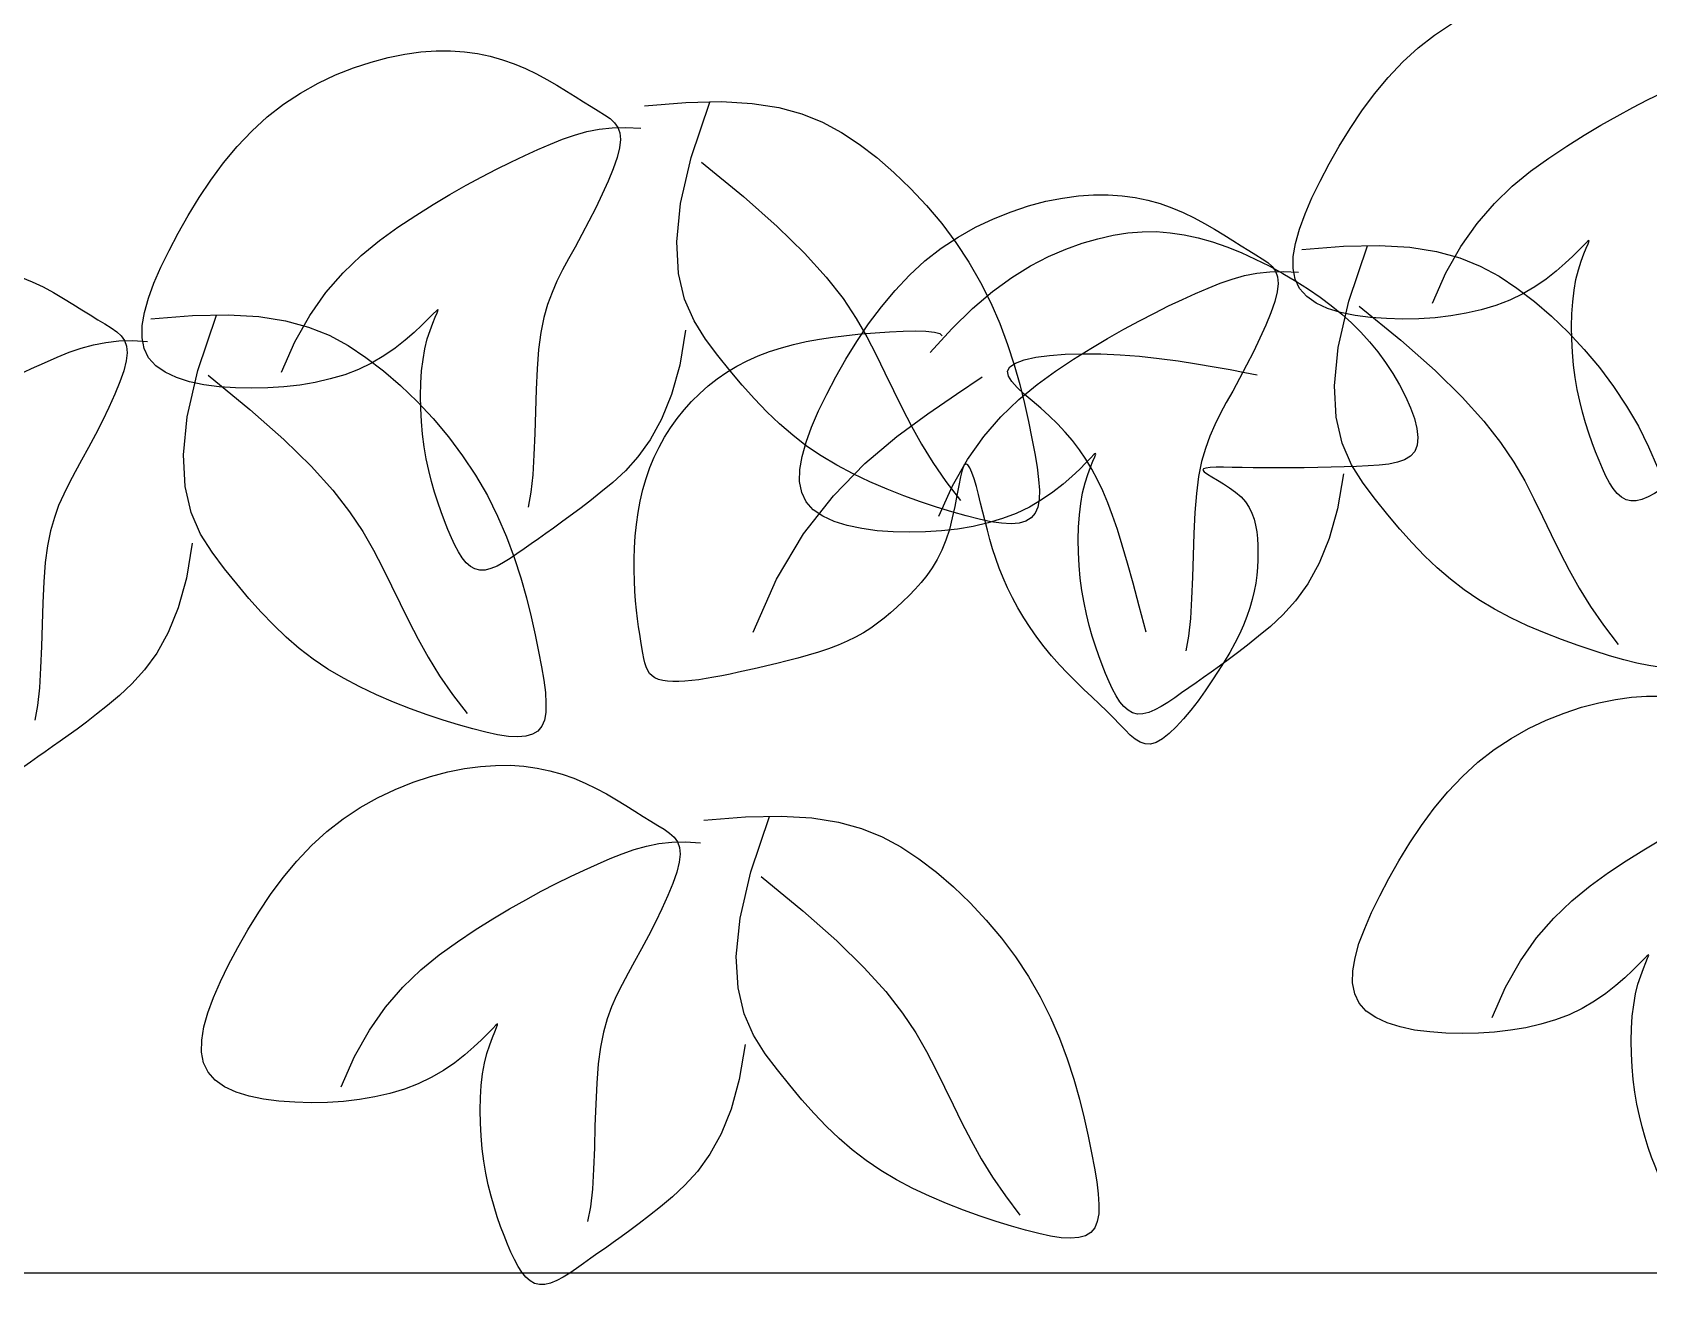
# Model space of a CAD drawing. Extents: x 941299 to 942979, y 2579300 to 2579597.
# Drawn here: x 941941.206 to 941943.516, y 2579503.862 to 2579505.651 of the extents above; entities that cross this region are included whole.
import ezdxf

# ---------------------------------------------------------------- set-up
doc = ezdxf.new("R2010")
doc.units = 0
for name, color, linetype in [('LH', 94, 'CONTINUOUS'), ('尺寸标注', 2, 'CONTINUOUS'), ('绿化', 3, 'CONTINUOUS')]:
    doc.layers.add(name, color=color, linetype=linetype)

# ---------------------------------------------------------------- blocks, each defined once
blk = doc.blocks.new('15')
at = {"layer": 'LH', "color": 38}
for p, q in [((-0.293, 1.075), (-0.2766, 1.0794)), ((-0.2766, 1.0794), (-0.2608, 1.0825)), ((-0.2608, 1.0825), (-0.2456, 1.0846)), ((-0.2456, 1.0846), (-0.2311, 1.0856)), ((-0.2311, 1.0856), (-0.2173, 1.0856)), ((-0.2173, 1.0856), (-0.2041, 1.0848)), ((-0.2041, 1.0848), (-0.1915, 1.083)), ((-0.1915, 1.083), (-0.1794, 1.0805)), ((-0.1794, 1.0805), (-0.1678, 1.0772)), ((-0.3435, 1.0548), (-0.3267, 1.0628)), ((-0.3267, 1.0628), (-0.3098, 1.0695)), ((-0.3098, 1.0695), (-0.293, 1.075)), ((-0.1678, 1.0772), (-0.1566, 1.0732)), ((-0.1566, 1.0732), (-0.1458, 1.0687)), ((-0.1458, 1.0687), (-0.1354, 1.0637)), ((-0.1354, 1.0637), (-0.1255, 1.0583)), ((-0.3601, 1.0454), (-0.3435, 1.0548)), ((-0.1255, 1.0583), (-0.116, 1.0529)), ((-0.116, 1.0529), (-0.107, 1.0474)), ((-0.107, 1.0474), (-0.0986, 1.0421)), ((-0.3918, 1.0227), (-0.3763, 1.0348)), ((-0.3763, 1.0348), (-0.3601, 1.0454)), ((-0.0986, 1.0421), (-0.0906, 1.0371)), ((-0.0906, 1.0371), (-0.0833, 1.0325)), ((-0.0833, 1.0325), (-0.0766, 1.0285)), ((-0.0327, 1.0334), (0.0068, 1.0366)), ((0.0068, 1.0366), (0.0408, 1.0373)), ((0.012, 0.9842), (0.0297, 1.0369)), ((0.0408, 1.0373), (0.0701, 1.0356)), ((0.0701, 1.0356), (0.0954, 1.0316)), ((0.0954, 1.0316), (0.1174, 1.0256)), ((-0.4065, 1.0092), (-0.3918, 1.0227)), ((-0.0766, 1.0285), (-0.0705, 1.0248)), ((-0.0705, 1.0248), (-0.0653, 1.0211)), ((-0.0653, 1.0211), (-0.0611, 1.0172)), ((-0.0611, 1.0172), (-0.058, 1.0128)), ((0.1174, 1.0256), (0.137, 1.0177)), ((0.137, 1.0177), (0.155, 1.008)), ((-0.4204, 0.9945), (-0.4065, 1.0092)), ((-0.1222, 0.9968), (-0.1106, 1.0015)), ((-0.1106, 1.0015), (-0.0991, 1.0054)), ((-0.0991, 1.0054), (-0.0876, 1.0087)), ((-0.0876, 1.0087), (-0.0757, 1.011)), ((-0.0757, 1.011), (-0.0634, 1.0124)), ((-0.0634, 1.0124), (-0.0502, 1.0127)), ((-0.058, 1.0128), (-0.0561, 1.0075)), ((-0.0555, 1.0011), (-0.0563, 0.9933)), ((-0.0561, 1.0075), (-0.0555, 1.0011)), ((-0.0502, 1.0127), (-0.0361, 1.0119)), ((0.155, 1.008), (0.172, 0.9967)), ((-0.4334, 0.9789), (-0.4204, 0.9945)), ((-0.1597, 0.9798), (-0.1466, 0.986)), ((-0.1466, 0.986), (-0.1342, 0.9916)), ((-0.1342, 0.9916), (-0.1222, 0.9968)), ((-0.0563, 0.9933), (-0.0587, 0.984)), ((0.172, 0.9967), (0.1886, 0.984)), ((-0.4455, 0.9626), (-0.4334, 0.9789)), ((-0.1876, 0.9657), (-0.1734, 0.973)), ((-0.1734, 0.973), (-0.1597, 0.9798)), ((-0.0624, 0.9733), (-0.0672, 0.9615)), ((-0.0587, 0.984), (-0.0624, 0.9733)), ((0.0018, 0.9402), (0.012, 0.9842)), ((0.0218, 0.9797), (0.0616, 0.9471)), ((0.1886, 0.984), (0.205, 0.9699)), ((0.205, 0.9699), (0.2208, 0.9547)), ((-0.4568, 0.9459), (-0.4455, 0.9626)), ((-0.2179, 0.9489), (-0.2024, 0.9577)), ((-0.2024, 0.9577), (-0.1876, 0.9657)), ((-0.0672, 0.9615), (-0.0728, 0.9491)), ((0.2208, 0.9547), (0.2361, 0.9384)), ((-0.4672, 0.929), (-0.4568, 0.9459)), ((-0.2504, 0.929), (-0.2339, 0.9394)), ((-0.2339, 0.9394), (-0.2179, 0.9489)), ((-0.0728, 0.9491), (-0.079, 0.9362)), ((-0.0018, 0.9038), (0.0018, 0.9402)), ((0.0616, 0.9471), (0.0939, 0.9184)), ((-0.4767, 0.9122), (-0.4672, 0.929)), ((-0.2676, 0.9177), (-0.2504, 0.929)), ((-0.079, 0.9362), (-0.0856, 0.9234)), ((0.2361, 0.9384), (0.2505, 0.9211)), ((-0.4853, 0.8957), (-0.4767, 0.9122)), ((-0.285, 0.9051), (-0.2676, 0.9177)), ((-0.0922, 0.9108), (-0.0987, 0.8988)), ((-0.0856, 0.9234), (-0.0922, 0.9108)), ((0.0939, 0.9184), (0.1199, 0.893)), ((0.2505, 0.9211), (0.264, 0.9031)), ((0.3993, 0.9068), (0.4137, 0.9101)), ((0.4137, 0.9101), (0.4277, 0.9123)), ((0.4277, 0.9123), (0.4414, 0.9134)), ((0.4414, 0.9134), (0.4548, 0.9135)), ((0.4548, 0.9135), (0.4681, 0.9125)), ((0.4681, 0.9125), (0.4814, 0.9105)), ((0.4814, 0.9105), (0.4947, 0.9076)), ((-0.4931, 0.8798), (-0.4853, 0.8957)), ((-0.3024, 0.8908), (-0.285, 0.9051)), ((-0.0987, 0.8988), (-0.1049, 0.8877)), ((-0.0002, 0.8738), (-0.0018, 0.9038)), ((0.1199, 0.893), (0.1404, 0.8702)), ((0.264, 0.9031), (0.2764, 0.8844)), ((0.3522, 0.8897), (0.3686, 0.8968)), ((0.3686, 0.8968), (0.3843, 0.9024)), ((0.3843, 0.9024), (0.3993, 0.9068)), ((0.4947, 0.9076), (0.5083, 0.9037)), ((0.5083, 0.9037), (0.522, 0.899)), ((0.522, 0.899), (0.5356, 0.8935)), ((0.5356, 0.8935), (0.5491, 0.8874)), ((-0.7465, 0.8765), (-0.7306, 0.8796)), ((-0.7306, 0.8796), (-0.7155, 0.8817)), ((-0.7155, 0.8817), (-0.701, 0.8827)), ((-0.701, 0.8827), (-0.6872, 0.8827)), ((-0.6872, 0.8827), (-0.674, 0.8818)), ((-0.674, 0.8818), (-0.6614, 0.8801)), ((-0.6614, 0.8801), (-0.6493, 0.8776)), ((-0.6493, 0.8776), (-0.6376, 0.8743)), ((-0.4997, 0.8645), (-0.4931, 0.8798)), ((-0.3194, 0.8743), (-0.3024, 0.8908)), ((-0.1049, 0.8877), (-0.1106, 0.877)), ((0.2764, 0.8844), (0.2876, 0.8652)), ((0.3174, 0.8699), (0.3352, 0.8809)), ((0.3352, 0.8809), (0.3522, 0.8897)), ((0.5491, 0.8874), (0.5624, 0.8808)), ((0.5624, 0.8808), (0.5754, 0.8738)), ((-0.7965, 0.8599), (-0.7796, 0.8666)), ((-0.7796, 0.8666), (-0.7629, 0.8721)), ((-0.7629, 0.8721), (-0.7465, 0.8765)), ((-0.6376, 0.8743), (-0.6264, 0.8703)), ((-0.6264, 0.8703), (-0.6156, 0.8658)), ((-0.6156, 0.8658), (-0.6053, 0.8608)), ((-0.505, 0.8501), (-0.4997, 0.8645)), ((-0.3359, 0.8554), (-0.3194, 0.8743)), ((-0.1159, 0.8665), (-0.1206, 0.8557)), ((-0.1106, 0.877), (-0.1159, 0.8665)), ((0.0056, 0.8491), (-0.0002, 0.8738)), ((0.1404, 0.8702), (0.1565, 0.8497)), ((0.2876, 0.8652), (0.2974, 0.8456)), ((0.299, 0.8564), (0.3174, 0.8699)), ((0.5754, 0.8738), (0.5878, 0.8664)), ((0.5878, 0.8664), (0.5997, 0.8588)), ((-0.83, 0.8425), (-0.8134, 0.8519)), ((-0.8134, 0.8519), (-0.7965, 0.8599)), ((-0.6053, 0.8608), (-0.5953, 0.8554)), ((-0.5953, 0.8554), (-0.5859, 0.85)), ((-0.5859, 0.85), (-0.5769, 0.8445)), ((-0.5089, 0.8365), (-0.505, 0.8501)), ((-0.3514, 0.8336), (-0.3359, 0.8554)), ((-0.1206, 0.8557), (-0.1248, 0.8442)), ((0.0146, 0.8285), (0.0056, 0.8491)), ((0.1565, 0.8497), (0.1691, 0.8309)), ((0.2799, 0.8403), (0.299, 0.8564)), ((0.5997, 0.8588), (0.6109, 0.851)), ((0.6109, 0.851), (0.6215, 0.8431)), ((-0.8617, 0.8198), (-0.8461, 0.8319)), ((-0.8461, 0.8319), (-0.83, 0.8425)), ((-0.5769, 0.8445), (-0.5684, 0.8392)), ((-0.5684, 0.8392), (-0.5605, 0.8342)), ((-0.5605, 0.8342), (-0.5531, 0.8296)), ((-0.511, 0.824), (-0.5089, 0.8365)), ((-0.5026, 0.8305), (-0.463, 0.8337)), ((-0.463, 0.8337), (-0.429, 0.8344)), ((-0.4579, 0.7813), (-0.4402, 0.834)), ((-0.429, 0.8344), (-0.3998, 0.8327)), ((-0.3998, 0.8327), (-0.3745, 0.8287)), ((-0.3657, 0.8085), (-0.3514, 0.8336)), ((-0.2339, 0.8351), (-0.2385, 0.8304)), ((-0.2342, 0.8264), (-0.2319, 0.832)), ((-0.2308, 0.8382), (-0.2339, 0.8351)), ((-0.2319, 0.832), (-0.2301, 0.8361)), ((-0.2293, 0.8393), (-0.2308, 0.8382)), ((-0.2301, 0.8361), (-0.2292, 0.8386)), ((-0.2292, 0.8386), (-0.2293, 0.8393)), ((-0.1283, 0.8316), (-0.1312, 0.8174)), ((-0.1248, 0.8442), (-0.1283, 0.8316)), ((0.2601, 0.821), (0.2799, 0.8403)), ((0.2974, 0.8456), (0.3059, 0.8259)), ((0.6215, 0.8431), (0.6315, 0.835)), ((0.6315, 0.835), (0.6408, 0.8266)), ((-0.8763, 0.8063), (-0.8617, 0.8198)), ((-0.5531, 0.8296), (-0.5464, 0.8256)), ((-0.5464, 0.8256), (-0.5404, 0.8219)), ((-0.5404, 0.8219), (-0.5352, 0.8182)), ((-0.5352, 0.8182), (-0.531, 0.8143)), ((-0.5111, 0.8125), (-0.511, 0.824)), ((-0.3745, 0.8287), (-0.3524, 0.8227)), ((-0.3524, 0.8227), (-0.3328, 0.8148)), ((-0.2518, 0.8175), (-0.2604, 0.8101)), ((-0.2445, 0.8244), (-0.2518, 0.8175)), ((-0.2385, 0.8304), (-0.2445, 0.8244)), ((-0.2394, 0.8113), (-0.2368, 0.8194)), ((-0.2368, 0.8194), (-0.2342, 0.8264)), ((-0.1312, 0.8174), (-0.1334, 0.8013)), ((0.0066, 0.8198), (0.001, 0.7865)), ((0.0255, 0.8111), (0.0146, 0.8285)), ((0.1599, 0.8146), (0.1734, 0.8161)), ((0.1691, 0.8309), (0.1793, 0.8132)), ((0.1734, 0.8161), (0.1872, 0.8173)), ((0.1872, 0.8173), (0.2007, 0.8182)), ((0.2007, 0.8182), (0.2137, 0.8188)), ((0.2137, 0.8188), (0.2254, 0.819)), ((0.2254, 0.819), (0.2355, 0.8187)), ((0.2355, 0.8187), (0.2435, 0.8179)), ((0.2396, 0.7983), (0.2601, 0.821)), ((0.2435, 0.8179), (0.2488, 0.8164)), ((0.2488, 0.8164), (0.251, 0.8142)), ((0.3059, 0.8259), (0.3132, 0.8062)), ((0.6408, 0.8266), (0.6497, 0.8178)), ((0.6497, 0.8178), (0.658, 0.8087)), ((-0.8902, 0.7916), (-0.8763, 0.8063)), ((-0.5804, 0.7986), (-0.569, 0.8025)), ((-0.569, 0.8025), (-0.5574, 0.8058)), ((-0.5574, 0.8058), (-0.5456, 0.8081)), ((-0.5456, 0.8081), (-0.5332, 0.8095)), ((-0.5332, 0.8095), (-0.5201, 0.8098)), ((-0.531, 0.8143), (-0.5278, 0.8099)), ((-0.5278, 0.8099), (-0.5259, 0.8046)), ((-0.5259, 0.8046), (-0.5253, 0.7982)), ((-0.5201, 0.8098), (-0.506, 0.809)), ((-0.5092, 0.8023), (-0.5111, 0.8125)), ((-0.5049, 0.7934), (-0.5092, 0.8023)), ((-0.3784, 0.7796), (-0.3657, 0.8085)), ((-0.3328, 0.8148), (-0.3149, 0.8051)), ((-0.3149, 0.8051), (-0.2979, 0.7938)), ((-0.2701, 0.8025), (-0.2808, 0.7951)), ((-0.2604, 0.8101), (-0.2701, 0.8025)), ((-0.2435, 0.7918), (-0.2417, 0.802)), ((-0.2417, 0.802), (-0.2394, 0.8113)), ((-0.1334, 0.8013), (-0.1349, 0.783)), ((0.0372, 0.7955), (0.0255, 0.8111)), ((0.0866, 0.7994), (0.0978, 0.803)), ((0.0978, 0.803), (0.1095, 0.8061)), ((0.1095, 0.8061), (0.1215, 0.8088)), ((0.1215, 0.8088), (0.134, 0.811)), ((0.134, 0.811), (0.1468, 0.813)), ((0.1468, 0.813), (0.1599, 0.8146)), ((0.1793, 0.8132), (0.1881, 0.7961)), ((0.3132, 0.8062), (0.3195, 0.7868)), ((0.658, 0.8087), (0.6658, 0.7991)), ((-0.9032, 0.776), (-0.8902, 0.7916)), ((-0.6165, 0.7831), (-0.604, 0.7887)), ((-0.604, 0.7887), (-0.592, 0.7939)), ((-0.592, 0.7939), (-0.5804, 0.7986)), ((-0.5262, 0.7904), (-0.5285, 0.7811)), ((-0.5253, 0.7982), (-0.5262, 0.7904)), ((-0.4981, 0.7858), (-0.5049, 0.7934)), ((-0.4892, 0.7796), (-0.4981, 0.7858)), ((-0.2924, 0.7883), (-0.3048, 0.7823)), ((-0.2979, 0.7938), (-0.2812, 0.7811)), ((-0.2808, 0.7951), (-0.2924, 0.7883)), ((-0.2448, 0.7809), (-0.2435, 0.7918)), ((0.001, 0.7865), (-0.0068, 0.7583)), ((0.0489, 0.781), (0.0372, 0.7955)), ((0.0458, 0.7796), (0.0554, 0.7853)), ((0.0554, 0.7853), (0.0653, 0.7906)), ((0.0653, 0.7906), (0.0757, 0.7953)), ((0.0757, 0.7953), (0.0866, 0.7994)), ((0.1881, 0.7961), (0.1964, 0.7792)), ((0.3154, 0.7848), (0.3207, 0.7884)), ((0.3195, 0.7868), (0.3248, 0.7679)), ((0.3207, 0.7884), (0.3291, 0.7915)), ((0.3291, 0.7915), (0.34, 0.7939)), ((0.34, 0.7939), (0.3532, 0.7957)), ((0.3532, 0.7957), (0.3682, 0.7968)), ((0.3682, 0.7968), (0.3846, 0.7973)), ((0.3846, 0.7973), (0.4022, 0.7972)), ((0.4022, 0.7972), (0.4204, 0.7963)), ((0.4204, 0.7963), (0.439, 0.7949)), ((0.439, 0.7949), (0.4575, 0.7928)), ((0.4575, 0.7928), (0.4757, 0.7904)), ((0.4757, 0.7904), (0.4933, 0.7877)), ((0.4933, 0.7877), (0.51, 0.7849)), ((0.6658, 0.7991), (0.6732, 0.789)), ((0.6732, 0.789), (0.6802, 0.7784)), ((-0.9153, 0.7597), (-0.9032, 0.776)), ((-0.6575, 0.7628), (-0.6432, 0.7701)), ((-0.6432, 0.7701), (-0.6296, 0.7769)), ((-0.6296, 0.7769), (-0.6165, 0.7831)), ((-0.5322, 0.7704), (-0.537, 0.7586)), ((-0.5285, 0.7811), (-0.5322, 0.7704)), ((-0.4783, 0.7745), (-0.4892, 0.7796)), ((-0.4658, 0.7706), (-0.4783, 0.7745)), ((-0.468, 0.7373), (-0.4579, 0.7813)), ((-0.4521, 0.7678), (-0.4658, 0.7706)), ((-0.4481, 0.7768), (-0.4083, 0.7442)), ((-0.3461, 0.7699), (-0.3608, 0.7674)), ((-0.3318, 0.7732), (-0.3461, 0.7699)), ((-0.318, 0.7773), (-0.3318, 0.7732)), ((-0.3048, 0.7823), (-0.318, 0.7773)), ((-0.2812, 0.7811), (-0.2649, 0.767)), ((-0.2455, 0.7693), (-0.2448, 0.7809)), ((-0.1349, 0.783), (-0.1358, 0.7631)), ((0.0281, 0.7666), (0.0367, 0.7733)), ((0.0367, 0.7733), (0.0458, 0.7796)), ((0.0605, 0.7672), (0.0489, 0.781)), ((0.1964, 0.7792), (0.2045, 0.7623)), ((0.2647, 0.7588), (0.289, 0.7752)), ((0.3133, 0.7806), (0.3154, 0.7848)), ((0.3141, 0.7759), (0.3133, 0.7806)), ((0.3173, 0.7707), (0.3141, 0.7759)), ((0.3224, 0.765), (0.3173, 0.7707)), ((0.51, 0.7849), (0.5253, 0.7821)), ((0.5253, 0.7821), (0.5391, 0.7795)), ((0.5391, 0.7795), (0.551, 0.7772)), ((0.6802, 0.7784), (0.6866, 0.7675)), ((-0.9266, 0.743), (-0.9153, 0.7597)), ((-0.6877, 0.746), (-0.6723, 0.7548)), ((-0.6723, 0.7548), (-0.6575, 0.7628)), ((-0.537, 0.7586), (-0.5426, 0.7462)), ((-0.4375, 0.7658), (-0.4521, 0.7678)), ((-0.4222, 0.7648), (-0.4375, 0.7658)), ((-0.4067, 0.7644), (-0.4222, 0.7648)), ((-0.3913, 0.7647), (-0.4067, 0.7644)), ((-0.3759, 0.7657), (-0.3913, 0.7647)), ((-0.3608, 0.7674), (-0.3759, 0.7657)), ((-0.2649, 0.767), (-0.249, 0.7518)), ((-0.2458, 0.7573), (-0.2455, 0.7693)), ((-0.2456, 0.7451), (-0.2458, 0.7573)), ((-0.1358, 0.7631), (-0.1365, 0.7423)), ((-0.0068, 0.7583), (-0.0164, 0.7348)), ((0.0123, 0.7518), (0.02, 0.7594)), ((0.02, 0.7594), (0.0281, 0.7666)), ((0.0721, 0.7542), (0.0605, 0.7672)), ((0.2045, 0.7623), (0.2129, 0.7454)), ((0.2372, 0.7401), (0.2647, 0.7588)), ((0.329, 0.7588), (0.3224, 0.765)), ((0.3248, 0.7679), (0.3294, 0.7498)), ((0.3367, 0.7523), (0.329, 0.7588)), ((0.6866, 0.7675), (0.6923, 0.7565)), ((0.6923, 0.7565), (0.697, 0.7458)), ((-0.937, 0.7261), (-0.9266, 0.743)), ((-0.7037, 0.7365), (-0.6877, 0.746)), ((-0.5426, 0.7462), (-0.5488, 0.7333)), ((-0.4083, 0.7442), (-0.3759, 0.7155)), ((-0.249, 0.7518), (-0.2338, 0.7355)), ((-0.245, 0.7328), (-0.2456, 0.7451)), ((-0.1365, 0.7423), (-0.1371, 0.7214)), ((-0.0016, 0.7355), (0.0051, 0.7438)), ((0.0051, 0.7438), (0.0123, 0.7518)), ((0.0839, 0.7419), (0.0721, 0.7542)), ((0.096, 0.7304), (0.0839, 0.7419)), ((0.2077, 0.7184), (0.2372, 0.7401)), ((0.2129, 0.7454), (0.2217, 0.7283)), ((0.3294, 0.7498), (0.3332, 0.7326)), ((0.3448, 0.7454), (0.3367, 0.7523)), ((0.3529, 0.7381), (0.3448, 0.7454)), ((0.697, 0.7458), (0.7007, 0.7355)), ((-0.9465, 0.7093), (-0.937, 0.7261)), ((-0.7374, 0.7148), (-0.7203, 0.7261)), ((-0.7203, 0.7261), (-0.7037, 0.7365)), ((-0.5488, 0.7333), (-0.5554, 0.7205)), ((-0.4717, 0.7009), (-0.468, 0.7373)), ((-0.2439, 0.7206), (-0.245, 0.7328)), ((-0.2338, 0.7355), (-0.2193, 0.7182)), ((-0.0164, 0.7348), (-0.0272, 0.7152)), ((-0.0135, 0.7178), (-0.0078, 0.7268)), ((-0.0078, 0.7268), (-0.0016, 0.7355)), ((0.1086, 0.7196), (0.096, 0.7304)), ((0.2217, 0.7283), (0.2314, 0.7111)), ((0.3332, 0.7326), (0.3364, 0.7167)), ((0.3607, 0.7306), (0.3529, 0.7381)), ((0.3681, 0.7227), (0.3607, 0.7306)), ((0.7007, 0.7355), (0.7031, 0.726)), ((0.7031, 0.726), (0.704, 0.7174)), ((-0.9552, 0.6928), (-0.9465, 0.7093)), ((-0.7548, 0.7022), (-0.7374, 0.7148)), ((-0.5554, 0.7205), (-0.5621, 0.7079)), ((-0.3759, 0.7155), (-0.35, 0.6901)), ((-0.2423, 0.7087), (-0.2439, 0.7206)), ((-0.2404, 0.6972), (-0.2423, 0.7087)), ((-0.2193, 0.7182), (-0.2058, 0.7002)), ((-0.1371, 0.7214), (-0.1378, 0.7011)), ((-0.0272, 0.7152), (-0.0388, 0.6991)), ((-0.0233, 0.6988), (-0.0186, 0.7084)), ((-0.0186, 0.7084), (-0.0135, 0.7178)), ((0.1218, 0.7094), (0.1086, 0.7196)), ((0.1358, 0.6999), (0.1218, 0.7094)), ((0.1774, 0.6926), (0.2077, 0.7184)), ((0.2314, 0.7111), (0.2421, 0.6936)), ((0.3364, 0.7167), (0.3392, 0.7022)), ((0.3751, 0.7145), (0.3681, 0.7227)), ((0.3816, 0.7058), (0.3751, 0.7145)), ((0.7034, 0.7101), (0.701, 0.7043)), ((0.704, 0.7174), (0.7034, 0.7101)), ((-0.9629, 0.6769), (-0.9552, 0.6928)), ((-0.7722, 0.6879), (-0.7548, 0.7022)), ((-0.5686, 0.6959), (-0.5748, 0.6848)), ((-0.5621, 0.7079), (-0.5686, 0.6959)), ((-0.47, 0.6709), (-0.4717, 0.7009)), ((-0.2381, 0.6862), (-0.2404, 0.6972)), ((-0.2058, 0.7002), (-0.1934, 0.6815)), ((-0.1378, 0.7011), (-0.139, 0.6821)), ((-0.0388, 0.6991), (-0.0508, 0.6858)), ((-0.0274, 0.6888), (-0.0233, 0.6988)), ((0.1506, 0.6911), (0.1358, 0.6999)), ((0.2421, 0.6936), (0.2543, 0.6757)), ((0.3392, 0.7022), (0.3413, 0.6892)), ((0.3878, 0.6968), (0.3816, 0.7058)), ((0.3936, 0.6872), (0.3878, 0.6968)), ((0.6845, 0.6939), (0.6763, 0.6922)), ((0.6914, 0.6963), (0.6845, 0.6939)), ((0.697, 0.6997), (0.6914, 0.6963)), ((0.701, 0.7043), (0.697, 0.6997)), ((-0.7893, 0.6714), (-0.7722, 0.6879)), ((-0.5748, 0.6848), (-0.5805, 0.6741)), ((-0.35, 0.6901), (-0.3295, 0.6673)), ((-0.2354, 0.6756), (-0.2381, 0.6862)), ((-0.1934, 0.6815), (-0.1822, 0.6623)), ((-0.139, 0.6821), (-0.1408, 0.6653)), ((-0.0508, 0.6858), (-0.0627, 0.6747)), ((-0.034, 0.6679), (-0.031, 0.6785)), ((-0.031, 0.6785), (-0.0274, 0.6888)), ((0.1473, 0.662), (0.1774, 0.6926)), ((0.1662, 0.6829), (0.1506, 0.6911)), ((0.1822, 0.6753), (0.1662, 0.6829)), ((0.2684, 0.6801), (0.2668, 0.6718)), ((0.2701, 0.6865), (0.2684, 0.6801)), ((0.2717, 0.6907), (0.2701, 0.6865)), ((0.2735, 0.6923), (0.2717, 0.6907)), ((0.2753, 0.6915), (0.2735, 0.6923)), ((0.2773, 0.6887), (0.2753, 0.6915)), ((0.2793, 0.6841), (0.2773, 0.6887)), ((0.2814, 0.6781), (0.2793, 0.6841)), ((0.2835, 0.671), (0.2814, 0.6781)), ((0.3413, 0.6892), (0.3428, 0.6775)), ((0.3428, 0.6775), (0.3435, 0.6674)), ((0.399, 0.6772), (0.3936, 0.6872)), ((0.4997, 0.6876), (0.4992, 0.6864)), ((0.4992, 0.6864), (0.5006, 0.6847)), ((0.5021, 0.6884), (0.4997, 0.6876)), ((0.5006, 0.6847), (0.5037, 0.6825)), ((0.5062, 0.6889), (0.5021, 0.6884)), ((0.5037, 0.6825), (0.5079, 0.6799)), ((0.5118, 0.6891), (0.5062, 0.6889)), ((0.5079, 0.6799), (0.5131, 0.6769)), ((0.5189, 0.6891), (0.5118, 0.6891)), ((0.5272, 0.6889), (0.5189, 0.6891)), ((0.5367, 0.6888), (0.5272, 0.6889)), ((0.5472, 0.6886), (0.5367, 0.6888)), ((0.5586, 0.6885), (0.5472, 0.6886)), ((0.5706, 0.6885), (0.5586, 0.6885)), ((0.5831, 0.6886), (0.5706, 0.6885)), ((0.5958, 0.6887), (0.5831, 0.6886)), ((0.6086, 0.689), (0.5958, 0.6887)), ((0.6213, 0.6892), (0.6086, 0.689)), ((0.6337, 0.6896), (0.6213, 0.6892)), ((0.6455, 0.69), (0.6337, 0.6896)), ((0.6567, 0.6904), (0.6455, 0.69)), ((0.667, 0.6911), (0.6567, 0.6904)), ((0.6763, 0.6922), (0.667, 0.6911)), ((-0.9696, 0.6616), (-0.9629, 0.6769)), ((-0.8057, 0.6525), (-0.7893, 0.6714)), ((-0.5857, 0.6636), (-0.5905, 0.6528)), ((-0.5805, 0.6741), (-0.5857, 0.6636)), ((-0.4642, 0.6462), (-0.47, 0.6709)), ((-0.3295, 0.6673), (-0.3134, 0.6468)), ((-0.2326, 0.6655), (-0.2354, 0.6756)), ((-0.2295, 0.6558), (-0.2326, 0.6655)), ((-0.1822, 0.6623), (-0.1725, 0.6427)), ((-0.1408, 0.6653), (-0.1435, 0.6513)), ((-0.0741, 0.6653), (-0.0846, 0.6569)), ((-0.0627, 0.6747), (-0.0741, 0.6653)), ((-0.0366, 0.657), (-0.034, 0.6679)), ((0.1188, 0.6257), (0.1473, 0.662)), ((0.1984, 0.6684), (0.1822, 0.6753)), ((0.2145, 0.6621), (0.1984, 0.6684)), ((0.2303, 0.6564), (0.2145, 0.6621)), ((0.2543, 0.6757), (0.2683, 0.6575)), ((0.265, 0.6623), (0.2629, 0.6518)), ((0.2668, 0.6718), (0.265, 0.6623)), ((0.2855, 0.6632), (0.2835, 0.671)), ((0.2876, 0.6549), (0.2855, 0.6632)), ((0.3435, 0.6674), (0.3432, 0.6586)), ((0.404, 0.6666), (0.399, 0.6772)), ((0.4088, 0.6554), (0.404, 0.6666)), ((0.5131, 0.6769), (0.5189, 0.6735)), ((0.5189, 0.6735), (0.5247, 0.6697)), ((0.5247, 0.6697), (0.5304, 0.6655)), ((0.5304, 0.6655), (0.5356, 0.661)), ((-0.9787, 0.6336), (-0.9749, 0.6472)), ((-0.9749, 0.6472), (-0.9696, 0.6616)), ((-0.8212, 0.6307), (-0.8057, 0.6525)), ((-0.5905, 0.6528), (-0.5946, 0.6413)), ((-0.3134, 0.6468), (-0.3007, 0.628)), ((-0.2263, 0.6467), (-0.2295, 0.6558)), ((-0.223, 0.638), (-0.2263, 0.6467)), ((-0.0943, 0.6495), (-0.1032, 0.6428)), ((-0.0846, 0.6569), (-0.0943, 0.6495)), ((-0.0386, 0.646), (-0.0366, 0.657)), ((0.2456, 0.6513), (0.2303, 0.6564)), ((0.2601, 0.6468), (0.2456, 0.6513)), ((0.2737, 0.6429), (0.2601, 0.6468)), ((0.2629, 0.6518), (0.2606, 0.6409)), ((0.2897, 0.6465), (0.2876, 0.6549)), ((0.3419, 0.6513), (0.3395, 0.6454)), ((0.3432, 0.6586), (0.3419, 0.6513)), ((0.4133, 0.6432), (0.4088, 0.6554)), ((0.5356, 0.661), (0.5398, 0.6562)), ((0.5398, 0.6562), (0.5433, 0.651)), ((0.5433, 0.651), (0.5459, 0.6456)), ((-0.9808, 0.6211), (-0.9787, 0.6336)), ((-0.7037, 0.6322), (-0.7083, 0.6275)), ((-0.7007, 0.6353), (-0.7037, 0.6322)), ((-0.7017, 0.6291), (-0.7, 0.6332)), ((-0.6992, 0.6364), (-0.7007, 0.6353)), ((-0.7, 0.6332), (-0.699, 0.6357)), ((-0.699, 0.6357), (-0.6992, 0.6364)), ((-0.5946, 0.6413), (-0.5982, 0.6287)), ((-0.4553, 0.6256), (-0.4642, 0.6462)), ((-0.2197, 0.6298), (-0.223, 0.638)), ((-0.1725, 0.6427), (-0.1639, 0.623)), ((-0.1192, 0.6313), (-0.1266, 0.6261)), ((-0.1115, 0.6368), (-0.1192, 0.6313)), ((-0.1032, 0.6428), (-0.1115, 0.6368)), ((-0.0413, 0.6237), (-0.0401, 0.6348)), ((-0.0401, 0.6348), (-0.0386, 0.646)), ((0.2606, 0.6409), (0.2578, 0.63)), ((0.2861, 0.6397), (0.2737, 0.6429)), ((0.2974, 0.6373), (0.2861, 0.6397)), ((0.2918, 0.6379), (0.2897, 0.6465)), ((0.294, 0.6292), (0.2918, 0.6379)), ((0.3076, 0.6358), (0.2974, 0.6373)), ((0.3166, 0.6353), (0.3076, 0.6358)), ((0.3243, 0.636), (0.3166, 0.6353)), ((0.3307, 0.6378), (0.3243, 0.636)), ((0.3358, 0.6409), (0.3307, 0.6378)), ((0.3395, 0.6454), (0.3358, 0.6409)), ((0.4178, 0.6299), (0.4133, 0.6432)), ((0.5459, 0.6456), (0.548, 0.6399)), ((0.548, 0.6399), (0.5495, 0.634)), ((0.5495, 0.634), (0.5505, 0.6278)), ((-0.981, 0.6096), (-0.9808, 0.6211)), ((-0.8355, 0.6056), (-0.8212, 0.6307)), ((-0.7143, 0.6215), (-0.7217, 0.6146)), ((-0.7083, 0.6275), (-0.7143, 0.6215)), ((-0.7092, 0.6084), (-0.7066, 0.6165)), ((-0.7066, 0.6165), (-0.704, 0.6235)), ((-0.704, 0.6235), (-0.7017, 0.6291)), ((-0.5982, 0.6287), (-0.6011, 0.6145)), ((-0.4632, 0.6169), (-0.4689, 0.5836)), ((-0.4444, 0.6082), (-0.4553, 0.6256)), ((-0.3007, 0.628), (-0.2905, 0.6103)), ((-0.2164, 0.6221), (-0.2197, 0.6298)), ((-0.2131, 0.6149), (-0.2164, 0.6221)), ((-0.1639, 0.623), (-0.1566, 0.6033)), ((-0.1405, 0.6163), (-0.1473, 0.6114)), ((-0.1336, 0.6211), (-0.1405, 0.6163)), ((-0.1266, 0.6261), (-0.1336, 0.6211)), ((-0.042, 0.6126), (-0.0413, 0.6237)), ((0.093, 0.5827), (0.1188, 0.6257)), ((0.2545, 0.6196), (0.2506, 0.6101)), ((0.2578, 0.63), (0.2545, 0.6196)), ((0.2963, 0.6204), (0.294, 0.6292)), ((0.2989, 0.6115), (0.2963, 0.6204)), ((0.4225, 0.6149), (0.4178, 0.6299)), ((0.5505, 0.6278), (0.5511, 0.6214)), ((0.5511, 0.6214), (0.5515, 0.6147)), ((-0.979, 0.5994), (-0.981, 0.6096)), ((-0.8483, 0.5767), (-0.8355, 0.6056)), ((-0.7302, 0.6072), (-0.7399, 0.5995)), ((-0.7217, 0.6146), (-0.7302, 0.6072)), ((-0.7115, 0.5991), (-0.7092, 0.6084)), ((-0.6011, 0.6145), (-0.6032, 0.5984)), ((-0.4326, 0.5926), (-0.4444, 0.6082)), ((-0.2905, 0.6103), (-0.2817, 0.5932)), ((-0.2097, 0.6086), (-0.2131, 0.6149)), ((-0.2061, 0.603), (-0.2097, 0.6086)), ((-0.2024, 0.5983), (-0.2061, 0.603)), ((-0.1605, 0.6023), (-0.1669, 0.5984)), ((-0.154, 0.6067), (-0.1605, 0.6023)), ((-0.1566, 0.6033), (-0.1503, 0.5839)), ((-0.1473, 0.6114), (-0.154, 0.6067)), ((-0.0424, 0.6017), (-0.042, 0.6126)), ((-0.0424, 0.5911), (-0.0424, 0.6017)), ((0.2463, 0.6014), (0.2415, 0.5934)), ((0.2506, 0.6101), (0.2463, 0.6014)), ((0.3019, 0.6024), (0.2989, 0.6115)), ((0.3051, 0.5932), (0.3019, 0.6024)), ((0.4274, 0.598), (0.4225, 0.6149)), ((0.5516, 0.6009), (0.5512, 0.5937)), ((0.5515, 0.6147), (0.5516, 0.6079)), ((0.5516, 0.6079), (0.5516, 0.6009)), ((-0.9747, 0.5905), (-0.979, 0.5994)), ((-0.968, 0.5829), (-0.9747, 0.5905)), ((-0.7622, 0.5854), (-0.7747, 0.5794)), ((-0.7506, 0.5922), (-0.7622, 0.5854)), ((-0.7399, 0.5995), (-0.7506, 0.5922)), ((-0.7146, 0.578), (-0.7133, 0.5889)), ((-0.7133, 0.5889), (-0.7115, 0.5991)), ((-0.6032, 0.5984), (-0.6047, 0.5801)), ((-0.4209, 0.5781), (-0.4326, 0.5926)), ((-0.2817, 0.5932), (-0.2734, 0.5763)), ((-0.1984, 0.5948), (-0.2024, 0.5983)), ((-0.194, 0.5923), (-0.1984, 0.5948)), ((-0.1894, 0.5912), (-0.194, 0.5923)), ((-0.1843, 0.5913), (-0.1894, 0.5912)), ((-0.1788, 0.5927), (-0.1843, 0.5913)), ((-0.173, 0.5951), (-0.1788, 0.5927)), ((-0.1669, 0.5984), (-0.173, 0.5951)), ((-0.0422, 0.5809), (-0.0424, 0.5911)), ((0.2363, 0.5861), (0.2308, 0.5794)), ((0.2415, 0.5934), (0.2363, 0.5861)), ((0.3089, 0.5839), (0.3051, 0.5932)), ((0.4327, 0.5788), (0.4274, 0.598)), ((0.5506, 0.5863), (0.5496, 0.5788)), ((0.5512, 0.5937), (0.5506, 0.5863)), ((-0.959, 0.5767), (-0.968, 0.5829)), ((-0.9481, 0.5716), (-0.959, 0.5767)), ((-0.9357, 0.5677), (-0.9481, 0.5716)), ((-0.8016, 0.5703), (-0.8159, 0.567)), ((-0.7878, 0.5744), (-0.8016, 0.5703)), ((-0.7747, 0.5794), (-0.7878, 0.5744)), ((-0.7154, 0.5664), (-0.7146, 0.578)), ((-0.6047, 0.5801), (-0.6056, 0.5602)), ((-0.4689, 0.5836), (-0.4767, 0.5554)), ((-0.4093, 0.5643), (-0.4209, 0.5781)), ((-0.2734, 0.5763), (-0.2653, 0.5594)), ((-0.1503, 0.5839), (-0.145, 0.565)), ((-0.0417, 0.5712), (-0.0422, 0.5809)), ((-0.041, 0.5619), (-0.0417, 0.5712)), ((0.0709, 0.5323), (0.093, 0.5827)), ((0.2252, 0.5731), (0.2194, 0.5672)), ((0.2308, 0.5794), (0.2252, 0.5731)), ((0.3131, 0.5745), (0.3089, 0.5839)), ((0.3178, 0.565), (0.3131, 0.5745)), ((0.4386, 0.557), (0.4327, 0.5788)), ((0.5482, 0.5711), (0.5463, 0.5632)), ((0.5496, 0.5788), (0.5482, 0.5711)), ((-0.9219, 0.5649), (-0.9357, 0.5677)), ((-0.9073, 0.5629), (-0.9219, 0.5649)), ((-0.8921, 0.5618), (-0.9073, 0.5629)), ((-0.8766, 0.5615), (-0.8921, 0.5618)), ((-0.8611, 0.5618), (-0.8766, 0.5615)), ((-0.8458, 0.5628), (-0.8611, 0.5618)), ((-0.8307, 0.5645), (-0.8458, 0.5628)), ((-0.8159, 0.567), (-0.8307, 0.5645)), ((-0.7157, 0.5544), (-0.7154, 0.5664)), ((-0.7155, 0.5422), (-0.7157, 0.5544)), ((-0.6056, 0.5602), (-0.6063, 0.5394)), ((-0.4767, 0.5554), (-0.4862, 0.5319)), ((-0.3977, 0.5513), (-0.4093, 0.5643)), ((-0.2653, 0.5594), (-0.257, 0.5425)), ((-0.145, 0.565), (-0.1405, 0.5469)), ((-0.0402, 0.5532), (-0.041, 0.5619)), ((0.2077, 0.556), (0.2018, 0.5507)), ((0.2135, 0.5615), (0.2077, 0.556)), ((0.2194, 0.5672), (0.2135, 0.5615)), ((0.323, 0.5554), (0.3178, 0.565)), ((0.3287, 0.5459), (0.323, 0.5554)), ((0.4452, 0.5322), (0.4386, 0.557)), ((0.544, 0.5552), (0.5411, 0.5471)), ((0.5463, 0.5632), (0.544, 0.5552)), ((-0.7148, 0.5299), (-0.7155, 0.5422)), ((-0.6063, 0.5394), (-0.6069, 0.5185)), ((-0.386, 0.539), (-0.3977, 0.5513)), ((-0.3739, 0.5275), (-0.386, 0.539)), ((-0.257, 0.5425), (-0.2481, 0.5254)), ((-0.1405, 0.5469), (-0.1367, 0.5297)), ((-0.0392, 0.5449), (-0.0402, 0.5532)), ((-0.0382, 0.5372), (-0.0392, 0.5449)), ((0.1895, 0.5407), (0.1829, 0.536)), ((0.1957, 0.5456), (0.1895, 0.5407)), ((0.2018, 0.5507), (0.1957, 0.5456)), ((0.3347, 0.5365), (0.3287, 0.5459)), ((0.5411, 0.5471), (0.5378, 0.5388)), ((-0.7137, 0.5177), (-0.7148, 0.5299)), ((-0.4862, 0.5319), (-0.497, 0.5123)), ((-0.3613, 0.5167), (-0.3739, 0.5275)), ((-0.2481, 0.5254), (-0.2385, 0.5082)), ((-0.1367, 0.5297), (-0.1334, 0.5138)), ((-0.0371, 0.5301), (-0.0382, 0.5372)), ((-0.036, 0.5235), (-0.0371, 0.5301)), ((-0.035, 0.5174), (-0.036, 0.5235)), ((0.1604, 0.5235), (0.1518, 0.5198)), ((0.1685, 0.5274), (0.1604, 0.5235)), ((0.1759, 0.5316), (0.1685, 0.5274)), ((0.1829, 0.536), (0.1759, 0.5316)), ((0.3412, 0.5273), (0.3347, 0.5365)), ((0.348, 0.5183), (0.3412, 0.5273)), ((0.534, 0.5303), (0.5296, 0.5217)), ((0.5378, 0.5388), (0.534, 0.5303)), ((-0.7122, 0.5058), (-0.7137, 0.5177)), ((-0.6069, 0.5185), (-0.6077, 0.4982)), ((-0.497, 0.5123), (-0.5087, 0.4962)), ((-0.3481, 0.5065), (-0.3613, 0.5167)), ((-0.2385, 0.5082), (-0.2277, 0.4907)), ((-0.1334, 0.5138), (-0.1307, 0.4993)), ((-0.0341, 0.512), (-0.035, 0.5174)), ((-0.0332, 0.5071), (-0.0341, 0.512)), ((0.1233, 0.5102), (0.1134, 0.5075)), ((0.1331, 0.5132), (0.1233, 0.5102)), ((0.1427, 0.5164), (0.1331, 0.5132)), ((0.1518, 0.5198), (0.1427, 0.5164)), ((0.3552, 0.5095), (0.348, 0.5183)), ((0.3627, 0.5011), (0.3552, 0.5095)), ((0.5249, 0.5129), (0.5196, 0.504)), ((0.5296, 0.5217), (0.5249, 0.5129)), ((-0.7102, 0.4943), (-0.7122, 0.5058)), ((-0.7079, 0.4833), (-0.7102, 0.4943)), ((-0.6077, 0.4982), (-0.6089, 0.4792)), ((-0.5087, 0.4962), (-0.5207, 0.4829)), ((-0.3341, 0.497), (-0.3481, 0.5065)), ((-0.3192, 0.4882), (-0.3341, 0.497)), ((-0.1307, 0.4993), (-0.1285, 0.4863)), ((-0.0322, 0.5028), (-0.0332, 0.5071)), ((-0.031, 0.499), (-0.0322, 0.5028)), ((-0.0295, 0.4957), (-0.031, 0.499)), ((-0.0277, 0.4929), (-0.0295, 0.4957)), ((-0.0254, 0.4905), (-0.0277, 0.4929)), ((0.0571, 0.494), (0.0489, 0.4922)), ((0.0657, 0.4959), (0.0571, 0.494)), ((0.0746, 0.4979), (0.0657, 0.4959)), ((0.0839, 0.5001), (0.0746, 0.4979)), ((0.0935, 0.5024), (0.0839, 0.5001)), ((0.1034, 0.5049), (0.0935, 0.5024)), ((0.1134, 0.5075), (0.1034, 0.5049)), ((0.3704, 0.493), (0.3627, 0.5011)), ((0.3781, 0.4852), (0.3704, 0.493)), ((0.5139, 0.4949), (0.5079, 0.4857)), ((0.5196, 0.504), (0.5139, 0.4949)), ((-0.7053, 0.4727), (-0.7079, 0.4833)), ((-0.6089, 0.4792), (-0.6107, 0.4624)), ((-0.5207, 0.4829), (-0.5326, 0.4718)), ((-0.3037, 0.48), (-0.3192, 0.4882)), ((-0.2877, 0.4724), (-0.3037, 0.48)), ((-0.2277, 0.4907), (-0.2155, 0.4728)), ((-0.1285, 0.4863), (-0.127, 0.4746)), ((-0.0226, 0.4886), (-0.0254, 0.4905)), ((-0.0192, 0.4872), (-0.0226, 0.4886)), ((-0.0151, 0.4862), (-0.0192, 0.4872)), ((-0.0106, 0.4855), (-0.0151, 0.4862)), ((-0.0055, 0.4852), (-0.0106, 0.4855)), ((0.0001, 0.4852), (-0.0055, 0.4852)), ((0.006, 0.4855), (0.0001, 0.4852)), ((0.0124, 0.4861), (0.006, 0.4855)), ((0.0191, 0.4869), (0.0124, 0.4861)), ((0.0261, 0.4879), (0.0191, 0.4869)), ((0.0334, 0.4892), (0.0261, 0.4879)), ((0.041, 0.4906), (0.0334, 0.4892)), ((0.0489, 0.4922), (0.041, 0.4906)), ((0.3859, 0.4777), (0.3781, 0.4852)), ((0.3935, 0.4705), (0.3859, 0.4777)), ((0.5079, 0.4857), (0.5014, 0.4762)), ((-0.7024, 0.4626), (-0.7053, 0.4727)), ((-0.6994, 0.4529), (-0.7024, 0.4626)), ((-0.6107, 0.4624), (-0.6133, 0.4484)), ((-0.544, 0.4624), (-0.5545, 0.454)), ((-0.5326, 0.4718), (-0.544, 0.4624)), ((-0.2715, 0.4655), (-0.2877, 0.4724)), ((-0.2554, 0.4592), (-0.2715, 0.4655)), ((-0.2155, 0.4728), (-0.2016, 0.4546)), ((-0.127, 0.4746), (-0.1264, 0.4645)), ((-0.1264, 0.4645), (-0.1266, 0.4557)), ((0.4008, 0.4636), (0.3935, 0.4705)), ((0.4077, 0.457), (0.4008, 0.4636)), ((0.4946, 0.4669), (0.4877, 0.4579)), ((0.5014, 0.4762), (0.4946, 0.4669)), ((-0.6962, 0.4438), (-0.6994, 0.4529)), ((-0.5641, 0.4466), (-0.573, 0.4399)), ((-0.5545, 0.454), (-0.5641, 0.4466)), ((-0.2395, 0.4535), (-0.2554, 0.4592)), ((-0.2242, 0.4484), (-0.2395, 0.4535)), ((-0.2097, 0.4439), (-0.2242, 0.4484)), ((-0.1279, 0.4484), (-0.1304, 0.4425)), ((-0.1266, 0.4557), (-0.1279, 0.4484)), ((0.414, 0.4507), (0.4077, 0.457)), ((0.4198, 0.4447), (0.414, 0.4507)), ((0.4807, 0.4496), (0.4738, 0.442)), ((0.4877, 0.4579), (0.4807, 0.4496)), ((-0.6929, 0.4351), (-0.6962, 0.4438)), ((-0.6896, 0.4269), (-0.6929, 0.4351)), ((-0.5813, 0.4339), (-0.5891, 0.4283)), ((-0.573, 0.4399), (-0.5813, 0.4339)), ((-0.1962, 0.44), (-0.2097, 0.4439)), ((-0.1837, 0.4368), (-0.1962, 0.44)), ((-0.1724, 0.4344), (-0.1837, 0.4368)), ((-0.1622, 0.4329), (-0.1724, 0.4344)), ((-0.1533, 0.4324), (-0.1622, 0.4329)), ((-0.1456, 0.433), (-0.1533, 0.4324)), ((-0.1392, 0.4349), (-0.1456, 0.433)), ((-0.1341, 0.438), (-0.1392, 0.4349)), ((-0.1304, 0.4425), (-0.1341, 0.438)), ((0.4251, 0.4391), (0.4198, 0.4447)), ((0.43, 0.4342), (0.4251, 0.4391)), ((0.4347, 0.4303), (0.43, 0.4342)), ((0.4671, 0.4356), (0.4607, 0.4306)), ((0.4738, 0.442), (0.4671, 0.4356)), ((-0.6863, 0.4191), (-0.6896, 0.4269)), ((-0.683, 0.412), (-0.6863, 0.4191)), ((-0.6035, 0.4182), (-0.6104, 0.4134)), ((-0.5964, 0.4232), (-0.6035, 0.4182)), ((-0.5891, 0.4283), (-0.5964, 0.4232)), ((0.4394, 0.4274), (0.4347, 0.4303)), ((0.4442, 0.4258), (0.4394, 0.4274)), ((0.4492, 0.4256), (0.4442, 0.4258)), ((0.4547, 0.4272), (0.4492, 0.4256)), ((0.4607, 0.4306), (0.4547, 0.4272)), ((-0.6795, 0.4056), (-0.683, 0.412)), ((-0.676, 0.4001), (-0.6795, 0.4056)), ((-0.6238, 0.4038), (-0.6304, 0.3994)), ((-0.6172, 0.4085), (-0.6238, 0.4038)), ((-0.6104, 0.4134), (-0.6172, 0.4085)), ((-0.2199, 0.3991), (-0.204, 0.4023)), ((-0.204, 0.4023), (-0.1888, 0.4043)), ((-0.1888, 0.4043), (-0.1744, 0.4053)), ((-0.1744, 0.4053), (-0.1606, 0.4054)), ((-0.1606, 0.4054), (-0.1474, 0.4045)), ((-0.1474, 0.4045), (-0.1348, 0.4027)), ((-0.1348, 0.4027), (-0.1227, 0.4002)), ((-0.6722, 0.3954), (-0.676, 0.4001)), ((-0.6682, 0.3919), (-0.6722, 0.3954)), ((-0.6639, 0.3894), (-0.6682, 0.3919)), ((-0.6592, 0.3883), (-0.6639, 0.3894)), ((-0.6541, 0.3884), (-0.6592, 0.3883)), ((-0.6486, 0.3898), (-0.6541, 0.3884)), ((-0.6428, 0.3922), (-0.6486, 0.3898)), ((-0.6367, 0.3955), (-0.6428, 0.3922)), ((-0.6304, 0.3994), (-0.6367, 0.3955)), ((-0.2699, 0.3825), (-0.253, 0.3893)), ((-0.253, 0.3893), (-0.2363, 0.3948)), ((-0.2363, 0.3948), (-0.2199, 0.3991)), ((-0.1227, 0.4002), (-0.111, 0.3969)), ((-0.111, 0.3969), (-0.0998, 0.393)), ((-0.0998, 0.393), (-0.089, 0.3884)), ((-0.089, 0.3884), (-0.0787, 0.3834)), ((-0.3034, 0.3652), (-0.2868, 0.3745)), ((-0.2868, 0.3745), (-0.2699, 0.3825)), ((-0.0787, 0.3834), (-0.0687, 0.3781)), ((-0.0687, 0.3781), (-0.0592, 0.3726)), ((-0.0592, 0.3726), (-0.0503, 0.3671)), ((-0.335, 0.3424), (-0.3195, 0.3545)), ((-0.3195, 0.3545), (-0.3034, 0.3652)), ((-0.0503, 0.3671), (-0.0418, 0.3618)), ((-0.0418, 0.3618), (-0.0339, 0.3568)), ((-0.0339, 0.3568), (-0.0265, 0.3522)), ((0.024, 0.3532), (0.0636, 0.3564)), ((0.0636, 0.3564), (0.0976, 0.357)), ((0.0687, 0.3039), (0.0864, 0.3566)), ((0.0976, 0.357), (0.1268, 0.3553)), ((0.1268, 0.3553), (0.1521, 0.3514)), ((-0.3497, 0.3289), (-0.335, 0.3424)), ((-0.0265, 0.3522), (-0.0198, 0.3482)), ((-0.0198, 0.3482), (-0.0138, 0.3445)), ((-0.0138, 0.3445), (-0.0086, 0.3409)), ((-0.0086, 0.3409), (-0.0044, 0.337)), ((0.1521, 0.3514), (0.1742, 0.3453)), ((0.1742, 0.3453), (0.1938, 0.3374)), ((-0.3636, 0.3142), (-0.3497, 0.3289)), ((-0.0538, 0.3212), (-0.0424, 0.3252)), ((-0.0424, 0.3252), (-0.0308, 0.3284)), ((-0.0308, 0.3284), (-0.019, 0.3308)), ((-0.019, 0.3308), (-0.0066, 0.3321)), ((-0.0066, 0.3321), (0.0065, 0.3325)), ((-0.0044, 0.337), (-0.0012, 0.3325)), ((-0.0012, 0.3325), (0.0007, 0.3272)), ((0.0007, 0.3272), (0.0013, 0.3209)), ((0.0065, 0.3325), (0.0207, 0.3316)), ((0.1938, 0.3374), (0.2117, 0.3277)), ((0.2117, 0.3277), (0.2287, 0.3164)), ((-0.3766, 0.2986), (-0.3636, 0.3142)), ((-0.0899, 0.3057), (-0.0774, 0.3114)), ((-0.0774, 0.3114), (-0.0654, 0.3166)), ((-0.0654, 0.3166), (-0.0538, 0.3212)), ((0.0005, 0.3131), (-0.0019, 0.3037)), ((0.0013, 0.3209), (0.0005, 0.3131)), ((0.2287, 0.3164), (0.2454, 0.3037)), ((-0.3887, 0.2823), (-0.3766, 0.2986)), ((-0.1309, 0.2854), (-0.1166, 0.2928)), ((-0.1166, 0.2928), (-0.103, 0.2995)), ((-0.103, 0.2995), (-0.0899, 0.3057)), ((-0.0056, 0.293), (-0.0104, 0.2813)), ((-0.0019, 0.3037), (-0.0056, 0.293)), ((0.0586, 0.2599), (0.0687, 0.3039)), ((0.0785, 0.2994), (0.1183, 0.2669)), ((0.2454, 0.3037), (0.2617, 0.2896)), ((-0.4, 0.2656), (-0.3887, 0.2823)), ((-0.1611, 0.2686), (-0.1457, 0.2774)), ((-0.1457, 0.2774), (-0.1309, 0.2854)), ((-0.0104, 0.2813), (-0.016, 0.2688)), ((0.2617, 0.2896), (0.2776, 0.2744)), ((-0.4104, 0.2487), (-0.4, 0.2656)), ((-0.1771, 0.2591), (-0.1611, 0.2686)), ((-0.016, 0.2688), (-0.0222, 0.256)), ((0.1183, 0.2669), (0.1507, 0.2382)), ((0.2776, 0.2744), (0.2928, 0.2581)), ((-0.4199, 0.2319), (-0.4104, 0.2487)), ((-0.2108, 0.2374), (-0.1937, 0.2487)), ((-0.1937, 0.2487), (-0.1771, 0.2591)), ((-0.0222, 0.256), (-0.0288, 0.2431)), ((0.0549, 0.2235), (0.0586, 0.2599)), ((0.2928, 0.2581), (0.3073, 0.2409)), ((-0.4286, 0.2154), (-0.4199, 0.2319)), ((-0.2282, 0.2248), (-0.2108, 0.2374)), ((-0.0288, 0.2431), (-0.0355, 0.2305)), ((0.1507, 0.2382), (0.1766, 0.2127)), ((0.3073, 0.2409), (0.3208, 0.2229)), ((-0.2456, 0.2105), (-0.2282, 0.2248)), ((-0.042, 0.2186), (-0.0481, 0.2074)), ((-0.0355, 0.2305), (-0.042, 0.2186)), ((0.0566, 0.1935), (0.0549, 0.2235)), ((0.3208, 0.2229), (0.3332, 0.2042)), ((-0.4363, 0.1995), (-0.4286, 0.2154)), ((-0.2627, 0.1941), (-0.2456, 0.2105)), ((-0.0481, 0.2074), (-0.0539, 0.1968)), ((0.1766, 0.2127), (0.1972, 0.19)), ((0.3332, 0.2042), (0.3444, 0.185)), ((-0.4429, 0.1843), (-0.4363, 0.1995)), ((-0.2791, 0.1752), (-0.2627, 0.1941)), ((-0.0591, 0.1863), (-0.0639, 0.1755)), ((-0.0539, 0.1968), (-0.0591, 0.1863)), ((0.0624, 0.1688), (0.0566, 0.1935)), ((0.1972, 0.19), (0.2132, 0.1694)), ((0.3444, 0.185), (0.3542, 0.1654)), ((-0.4521, 0.1563), (-0.4483, 0.1698)), ((-0.4483, 0.1698), (-0.4429, 0.1843)), ((-0.2946, 0.1533), (-0.2791, 0.1752)), ((-0.0639, 0.1755), (-0.068, 0.1639)), ((0.2132, 0.1694), (0.2259, 0.1506)), ((-0.4542, 0.1437), (-0.4521, 0.1563)), ((-0.1771, 0.1549), (-0.1817, 0.1501)), ((-0.1741, 0.1579), (-0.1771, 0.1549)), ((-0.1751, 0.1517), (-0.1734, 0.1558)), ((-0.1726, 0.1591), (-0.1741, 0.1579)), ((-0.1734, 0.1558), (-0.1724, 0.1583)), ((-0.1724, 0.1583), (-0.1726, 0.1591)), ((-0.068, 0.1639), (-0.0716, 0.1513)), ((0.0713, 0.1483), (0.0624, 0.1688)), ((0.3542, 0.1654), (0.3627, 0.1456)), ((-0.4544, 0.1323), (-0.4542, 0.1437)), ((-0.3089, 0.1282), (-0.2946, 0.1533)), ((-0.1877, 0.1441), (-0.1951, 0.1372)), ((-0.1817, 0.1501), (-0.1877, 0.1441)), ((-0.1826, 0.131), (-0.18, 0.1392)), ((-0.18, 0.1392), (-0.1774, 0.1461)), ((-0.1774, 0.1461), (-0.1751, 0.1517)), ((-0.0716, 0.1513), (-0.0744, 0.1371)), ((0.0634, 0.1395), (0.0577, 0.1062)), ((0.0823, 0.1308), (0.0713, 0.1483)), ((0.2259, 0.1506), (0.2361, 0.1329)), ((0.3627, 0.1456), (0.37, 0.1259)), ((-0.4524, 0.122), (-0.4544, 0.1323)), ((-0.3216, 0.0994), (-0.3089, 0.1282)), ((-0.2036, 0.1298), (-0.2133, 0.1222)), ((-0.1951, 0.1372), (-0.2036, 0.1298)), ((-0.1849, 0.1218), (-0.1826, 0.131)), ((-0.0744, 0.1371), (-0.0766, 0.121)), ((0.094, 0.1153), (0.0823, 0.1308)), ((0.2361, 0.1329), (0.2449, 0.1158)), ((0.37, 0.1259), (0.3763, 0.1065)), ((-0.4481, 0.1131), (-0.4524, 0.122)), ((-0.4414, 0.1055), (-0.4481, 0.1131)), ((-0.2356, 0.108), (-0.2481, 0.1021)), ((-0.224, 0.1148), (-0.2356, 0.108)), ((-0.2133, 0.1222), (-0.224, 0.1148)), ((-0.188, 0.1006), (-0.1867, 0.1116)), ((-0.1867, 0.1116), (-0.1849, 0.1218)), ((-0.0766, 0.121), (-0.0781, 0.1027)), ((0.1057, 0.1007), (0.094, 0.1153)), ((0.2449, 0.1158), (0.2532, 0.0989)), ((-0.4324, 0.0993), (-0.4414, 0.1055)), ((-0.4215, 0.0943), (-0.4324, 0.0993)), ((-0.409, 0.0904), (-0.4215, 0.0943)), ((-0.275, 0.0929), (-0.2893, 0.0897)), ((-0.2612, 0.0971), (-0.275, 0.0929)), ((-0.2481, 0.1021), (-0.2612, 0.0971)), ((-0.1888, 0.089), (-0.188, 0.1006)), ((-0.0781, 0.1027), (-0.079, 0.0828)), ((0.0577, 0.1062), (0.0499, 0.0781)), ((0.1173, 0.0869), (0.1057, 0.1007)), ((0.2532, 0.0989), (0.2613, 0.0821)), ((0.3763, 0.1065), (0.3816, 0.0876)), ((-0.3953, 0.0875), (-0.409, 0.0904)), ((-0.3807, 0.0856), (-0.3953, 0.0875)), ((-0.3655, 0.0845), (-0.3807, 0.0856)), ((-0.35, 0.0841), (-0.3655, 0.0845)), ((-0.3345, 0.0844), (-0.35, 0.0841)), ((-0.3192, 0.0854), (-0.3345, 0.0844)), ((-0.3041, 0.0872), (-0.3192, 0.0854)), ((-0.2893, 0.0897), (-0.3041, 0.0872)), ((-0.1891, 0.0771), (-0.1888, 0.089)), ((-0.1889, 0.0648), (-0.1891, 0.0771)), ((-0.079, 0.0828), (-0.0797, 0.062)), ((0.0499, 0.0781), (0.0404, 0.0545)), ((0.1289, 0.0739), (0.1173, 0.0869)), ((0.2613, 0.0821), (0.2696, 0.0651)), ((0.3816, 0.0876), (0.3861, 0.0695)), ((-0.1882, 0.0525), (-0.1889, 0.0648)), ((-0.0797, 0.062), (-0.0803, 0.0411)), ((0.1406, 0.0617), (0.1289, 0.0739)), ((0.1527, 0.0501), (0.1406, 0.0617)), ((0.2696, 0.0651), (0.2785, 0.0481)), ((0.3861, 0.0695), (0.39, 0.0524)), ((-0.1871, 0.0403), (-0.1882, 0.0525)), ((0.0404, 0.0545), (0.0296, 0.035)), ((0.1653, 0.0393), (0.1527, 0.0501)), ((0.2785, 0.0481), (0.2881, 0.0308)), ((0.39, 0.0524), (0.3932, 0.0365)), ((-0.1856, 0.0284), (-0.1871, 0.0403)), ((-0.0803, 0.0411), (-0.0811, 0.0208)), ((0.0296, 0.035), (0.018, 0.0188)), ((0.1786, 0.0291), (0.1653, 0.0393)), ((0.2881, 0.0308), (0.2989, 0.0133)), ((0.3932, 0.0365), (0.3959, 0.0219)), ((-0.1836, 0.0169), (-0.1856, 0.0284)), ((-0.1813, 0.0059), (-0.1836, 0.0169)), ((-0.0811, 0.0208), (-0.0822, 0.0019)), ((0.018, 0.0188), (0.006, 0.0055)), ((0.1925, 0.0197), (0.1786, 0.0291)), ((0.2074, 0.0108), (0.1925, 0.0197)), ((0.3959, 0.0219), (0.3981, 0.0089)), ((-0.1787, -0.0047), (-0.1813, 0.0059)), ((-0.0822, 0.0019), (-0.084, -0.015)), ((0.006, 0.0055), (-0.006, -0.0055)), ((0.223, 0.0026), (0.2074, 0.0108)), ((0.2389, -0.0049), (0.223, 0.0026)), ((0.2989, 0.0133), (0.3111, -0.0045)), ((0.3981, 0.0089), (0.3996, -0.0027)), ((-0.1758, -0.0148), (-0.1787, -0.0047)), ((-0.1728, -0.0244), (-0.1758, -0.0148)), ((-0.084, -0.015), (-0.0867, -0.029)), ((-0.0173, -0.015), (-0.0279, -0.0233)), ((-0.006, -0.0055), (-0.0173, -0.015)), ((0.2551, -0.0119), (0.2389, -0.0049)), ((0.2713, -0.0182), (0.2551, -0.0119)), ((0.3111, -0.0045), (0.325, -0.0228)), ((0.3996, -0.0027), (0.4002, -0.0129)), ((0.4002, -0.0129), (0.4, -0.0217)), ((-0.1696, -0.0336), (-0.1728, -0.0244)), ((-0.0375, -0.0308), (-0.0464, -0.0374)), ((-0.0279, -0.0233), (-0.0375, -0.0308)), ((0.2871, -0.0239), (0.2713, -0.0182)), ((0.3024, -0.029), (0.2871, -0.0239)), ((0.3169, -0.0335), (0.3024, -0.029)), ((0.3987, -0.029), (0.3962, -0.0349)), ((0.4, -0.0217), (0.3987, -0.029)), ((-0.1663, -0.0423), (-0.1696, -0.0336)), ((-0.163, -0.0505), (-0.1663, -0.0423)), ((-0.0547, -0.0435), (-0.0624, -0.049)), ((-0.0464, -0.0374), (-0.0547, -0.0435)), ((0.3304, -0.0373), (0.3169, -0.0335)), ((0.3429, -0.0405), (0.3304, -0.0373)), ((0.3542, -0.0429), (0.3429, -0.0405)), ((0.3644, -0.0444), (0.3542, -0.0429)), ((0.3733, -0.0449), (0.3644, -0.0444)), ((0.381, -0.0443), (0.3733, -0.0449)), ((0.3875, -0.0425), (0.381, -0.0443)), ((0.3925, -0.0394), (0.3875, -0.0425)), ((0.3962, -0.0349), (0.3925, -0.0394)), ((-0.1597, -0.0582), (-0.163, -0.0505)), ((-0.1563, -0.0653), (-0.1597, -0.0582)), ((-0.0769, -0.0591), (-0.0837, -0.064)), ((-0.0698, -0.0542), (-0.0769, -0.0591)), ((-0.0624, -0.049), (-0.0698, -0.0542)), ((-0.1529, -0.0717), (-0.1563, -0.0653)), ((-0.1494, -0.0773), (-0.1529, -0.0717)), ((-0.0972, -0.0736), (-0.1038, -0.078)), ((-0.0905, -0.0689), (-0.0972, -0.0736)), ((-0.0837, -0.064), (-0.0905, -0.0689)), ((-0.1456, -0.0819), (-0.1494, -0.0773)), ((-0.1416, -0.0855), (-0.1456, -0.0819)), ((-0.1373, -0.0879), (-0.1416, -0.0855)), ((-0.1326, -0.0891), (-0.1373, -0.0879)), ((-0.1275, -0.0889), (-0.1326, -0.0891)), ((-0.122, -0.0876), (-0.1275, -0.0889)), ((-0.1162, -0.0852), (-0.122, -0.0876)), ((-0.1101, -0.0819), (-0.1162, -0.0852)), ((-0.1038, -0.078), (-0.1101, -0.0819))]:
    blk.add_line(p, q, dxfattribs=at)

msp = doc.modelspace()

# ---------------------------------------------------------------- linework, layer by layer
at = {"layer": '绿化'}
msp.add_line((941920.23617, 2579503.87917), (941948.19062, 2579503.87917), dxfattribs=at)

# ---------------------------------------------------------------- block references
at = {"layer": '尺寸标注', "color": 3, "xscale": 1.5, "yscale": 1.5, "zscale": 1.5}
for p in [(941943.77418, 2579504.09495), (941942.12986, 2579503.99615)]:
    msp.add_blockref('15', p, dxfattribs=at)

doc.saveas('drawing.dxf')
